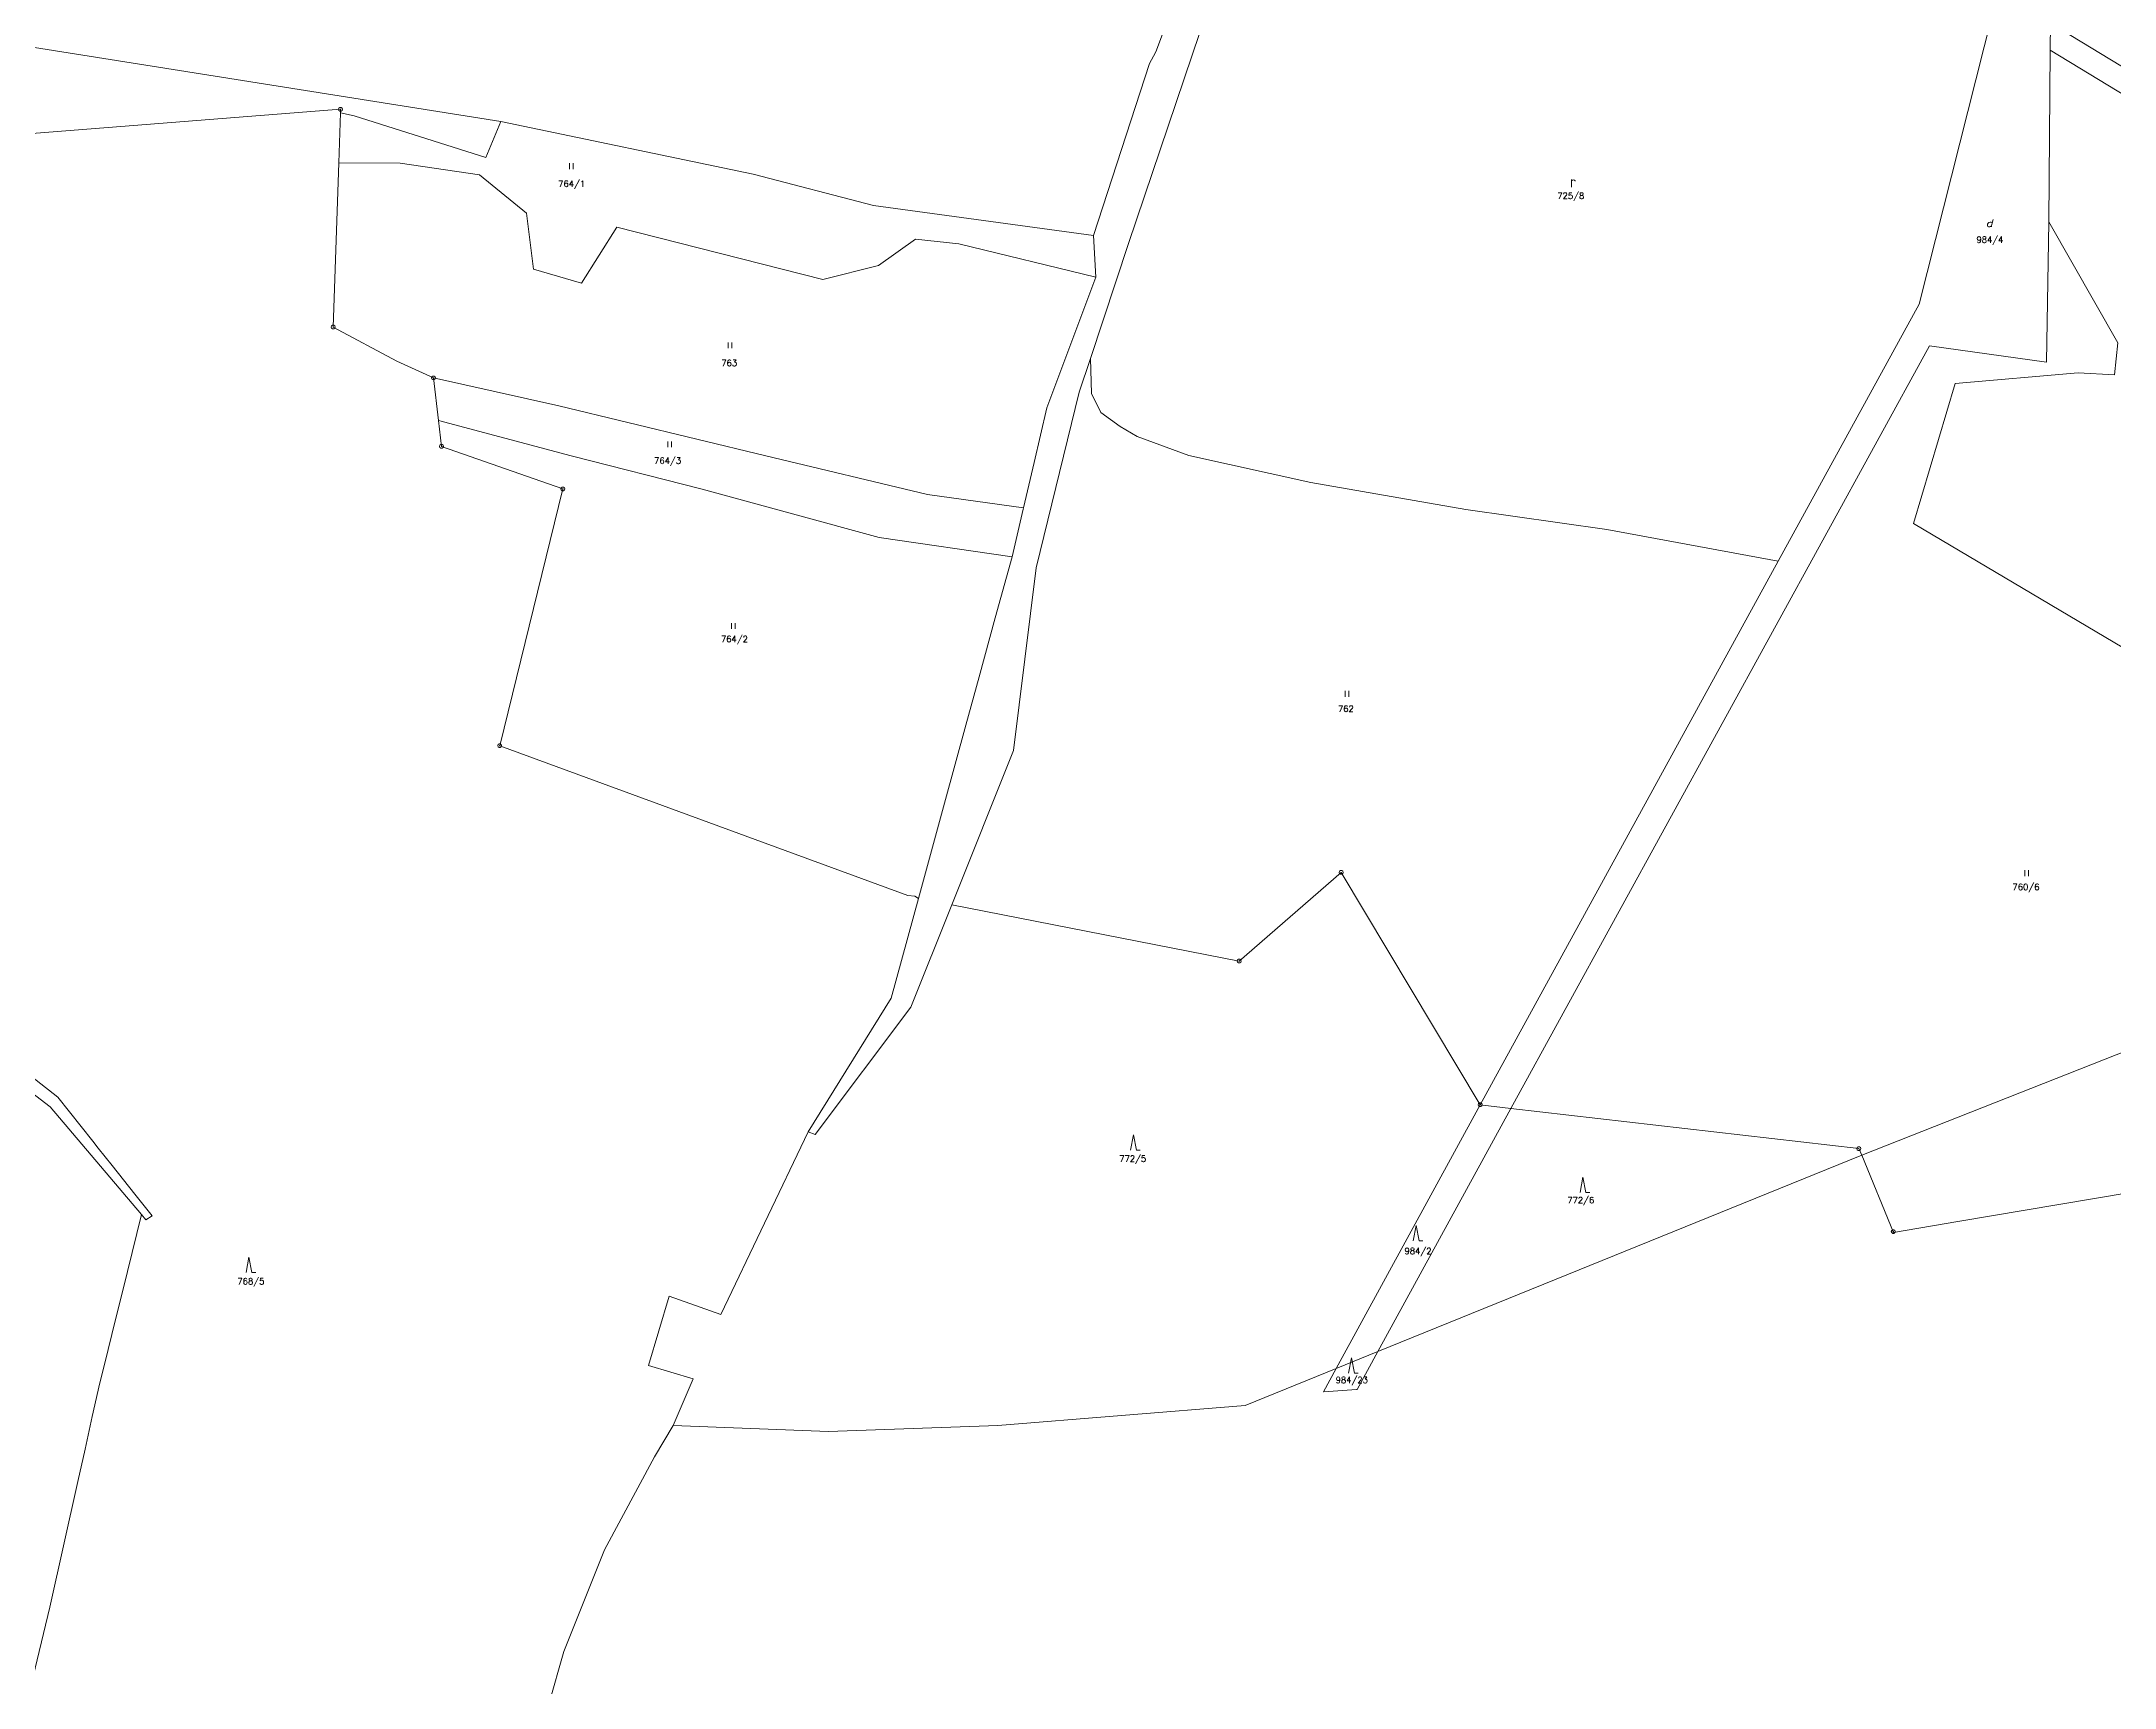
# Model space of a CAD drawing. Extents: x -443817 to 3, y -1171930 to -442383.
# Drawn here: x -442148 to -441612, y -1170963 to -1170537 of the extents above; entities that cross this region are included whole.
import ezdxf
from ezdxf.enums import TextEntityAlignment as Align

# ---------------------------------------------------------------- set-up
doc = ezdxf.new("R2010")
doc.units = 0
doc.header["$LTSCALE"] = 0.5
doc.layers.add('KLADPAR', color=7, linetype='Continuous', lineweight=0)
doc.layers.add('ZNACKY', color=7, linetype='Continuous', lineweight=0)
doc.styles.add('ROMANS', font='romans.shx', dxfattribs={"height": 0.2})

# ---------------------------------------------------------------- blocks, each defined once
blk = doc.blocks.new('$5')
at = {"color": 0}
blk.add_line((-0.12, 0), (0.12, 0), dxfattribs=at)
at = {"color": 0, "flags": 128}
blk.add_lwpolyline([(0.15, 0.48), (0.4, 0.3), (0.5, 0.01), (0.4, -0.28), (0.15, -0.46), (-0.16, -0.46), (-0.41, -0.28), (-0.51, 0.01), (-0.41, 0.3), (-0.16, 0.48), (0.15, 0.48)], dxfattribs=at)
blk = doc.blocks.new('$32')
at = {"color": 0}
for p, q in [((-0.5, 1.5), (-0.5, 0)), ((0.5, 0), (0.5, 1.5))]:
    blk.add_line(p, q, dxfattribs=at)
blk = doc.blocks.new('$479')
at = {"color": 0, "flags": 128}
for points in [[(0, 0), (0, 1.27), (0, 2)], [(0, 1.6), (0.1, 1.73), (0.23, 1.84), (0.37, 1.89), (0.6, 1.9), (0.77, 1.87), (0.87, 1.8), (0.96, 1.7), (1, 1.6)]]:
    blk.add_lwpolyline(points, dxfattribs=at)
blk = doc.blocks.new('$34')
at = {"color": 0, "flags": 128}
blk.add_lwpolyline([(-0.75, 0), (0, 4), (0.75, 0), (1.75, 0)], dxfattribs=at)
blk = doc.blocks.new('$431')
at = {"color": 0}
blk.add_line((0.63, 0.99), (0.9, 1.89), dxfattribs=at)
at = {"color": 0, "flags": 128}
blk.add_lwpolyline([(0.45, 0), (0.45, 0.27), (0.63, 0.99), (0.54, 1.17), (0.36, 1.26), (0.09, 1.26), (-0.18, 1.17), (-0.36, 0.99), (-0.54, 0.72), (-0.54, 0.36), (-0.45, 0.09), (-0.27, 0), (0, 0), (0.18, 0.09), (0.45, 0.27)], dxfattribs=at)

msp = doc.modelspace()

# ---------------------------------------------------------------- linework, layer by layer
at = {"layer": 'KLADPAR', "color": 7, "linetype": 'Continuous', "flags": 128}
for points in [[(-441571.06, -1170471.4), (-441586.82, -1170557.61), (-441628.51, -1170532.33), (-441628.28, -1170504.37), (-441628.03, -1170473.02), (-441619.19, -1170474.41), (-441618.7, -1170471.45), (-441628, -1170469.98), (-441627.93, -1170461.01), (-441571.06, -1170471.4)], [(-441632.77, -1170503.77), (-441629.78, -1170504.17), (-441628.28, -1170504.37), (-441628.51, -1170532.33), (-441628.56, -1170539.34), (-441628.92, -1170583.66), (-441629.5, -1170620), (-441659.82, -1170615.8), (-441768.07, -1170812.91), (-441776.01, -1170811.99), (-441698.98, -1170671.43), (-441662.44, -1170605.02), (-441637.33, -1170505.25), (-441637.23, -1170503.14), (-441632.77, -1170503.77)], [(-441468.31, -1170710.7), (-441472.48, -1170712.27), (-441484.15, -1170719.45), (-441490.73, -1170721.56), (-441500.58, -1170721.5), (-441580.59, -1170709.12), (-441593.21, -1170703.6), (-441663.92, -1170661.73), (-441653.12, -1170625.5), (-441621.34, -1170622.76), (-441611.98, -1170623.24), (-441611.06, -1170614.98), (-441628.92, -1170583.66), (-441628.56, -1170539.34), (-441362.34, -1170700.81), (-441379.87, -1170707.72), (-441468.31, -1170710.7)], [(-441932.93, -1170579.5), (-441876.06, -1170587.26), (-441875.44, -1170598.03), (-441910.89, -1170589.38), (-441922.06, -1170588.15), (-441931.67, -1170594.95), (-441946.03, -1170598.6), (-441999.27, -1170585.09), (-442008.44, -1170599.56), (-442020.86, -1170595.91), (-442022.69, -1170581.43), (-442034.82, -1170571.52), (-442055.39, -1170568.52), (-442071.23, -1170568.42), (-442070.81, -1170555.49), (-442067.21, -1170556.31), (-442033.18, -1170567.03), (-442029.33, -1170557.74), (-441964.01, -1170571.37), (-441932.93, -1170579.5)], [(-442071.23, -1170568.42), (-442055.39, -1170568.52), (-442034.82, -1170571.52), (-442022.69, -1170581.43), (-442020.86, -1170595.91), (-442008.44, -1170599.56), (-441999.27, -1170585.09), (-441946.03, -1170598.6), (-441931.67, -1170594.95), (-441922.06, -1170588.15), (-441910.89, -1170589.38), (-441875.44, -1170598.03), (-441888.06, -1170631.75), (-441891.39, -1170645.96), (-441894.13, -1170657.67), (-441919, -1170654.19), (-441960.8, -1170644.18), (-442014.35, -1170631.31), (-442046.72, -1170624.05), (-442056.24, -1170619.72), (-442072.67, -1170610.91), (-442071.23, -1170568.42)], [(-441677.32, -1170825.06), (-441678.07, -1170823.33), (-441768.07, -1170812.91), (-441659.82, -1170615.8), (-441629.5, -1170620), (-441628.92, -1170583.66), (-441611.06, -1170614.98), (-441611.98, -1170623.24), (-441621.34, -1170622.76), (-441653.12, -1170625.5), (-441663.92, -1170661.73), (-441593.21, -1170703.6), (-441580.59, -1170709.12), (-441500.58, -1170721.5), (-441490.73, -1170721.56), (-441484.15, -1170719.45), (-441472.48, -1170712.27), (-441468.31, -1170710.7), (-441379.87, -1170707.72), (-441677.32, -1170825.06)], [(-441779.74, -1170658.1), (-441743.28, -1170663.28), (-441698.98, -1170671.43), (-441776.01, -1170811.99), (-441811.97, -1170751.93), (-441838.33, -1170774.85), (-441912.67, -1170760.31), (-441896.7, -1170720.4), (-441890.82, -1170673.19), (-441879.77, -1170627.77), (-441876.82, -1170619), (-441876.51, -1170628.1), (-441874.16, -1170633.01), (-441869.16, -1170636.59), (-441864.69, -1170639.19), (-441851.33, -1170644.13), (-441819.84, -1170651.07), (-441779.74, -1170658.1)], [(-442046.72, -1170624.05), (-442014.35, -1170631.31), (-441960.8, -1170644.18), (-441919, -1170654.19), (-441894.13, -1170657.67), (-441894.2, -1170658), (-441897.09, -1170670.33), (-441931.44, -1170665.28), (-441977.22, -1170652.83), (-442011.12, -1170644.21), (-442045.44, -1170635.06), (-442046.72, -1170624.05)], [(-441285.82, -1170670.62), (-441189.96, -1170632.81), (-441189.65, -1170636.98), (-441195.48, -1170649.53), (-441231.79, -1170669.25), (-441250.02, -1170692.55), (-441277.97, -1170705.45), (-441302.89, -1170715.79), (-441328.6, -1170726.53), (-441418.14, -1170773.43), (-441423.4, -1170802.9), (-441424.49, -1170803.8), (-441652.43, -1170842.15), (-441669.08, -1170845.01), (-441677.32, -1170825.06), (-441379.87, -1170707.72), (-441300.58, -1170705.04), (-441297.64, -1170703.13), (-441285.82, -1170670.62)], [(-442044.64, -1170641.78), (-442045.44, -1170635.06), (-442011.12, -1170644.21), (-441977.22, -1170652.83), (-441931.44, -1170665.28), (-441897.09, -1170670.33), (-441901.42, -1170686.1), (-441905.61, -1170701.38), (-441909.05, -1170713.85), (-441914.57, -1170733.98), (-441921.32, -1170758.63), (-441922.23, -1170758.09), (-441924.08, -1170757.88), (-442029.61, -1170719.15), (-442013.26, -1170652.75), (-442044.64, -1170641.78)], [(-441912.67, -1170760.31), (-441838.33, -1170774.85), (-441811.97, -1170751.93), (-441776.01, -1170811.99), (-441813.22, -1170880.17), (-441836.78, -1170889.72), (-441900.77, -1170894.94), (-441944.53, -1170896.49), (-441984.71, -1170894.94), (-441979.6, -1170882.86), (-441991.16, -1170879.36), (-441985.74, -1170861.44), (-441972.38, -1170866.24), (-441949.85, -1170819), (-441948.05, -1170819.68), (-441923.26, -1170786.77), (-441912.67, -1170760.31)], [(-442159.77, -1170797.4), (-442157.94, -1170798.88), (-442149.46, -1170805.64), (-442143.93, -1170810.04), (-442134.87, -1170821.38), (-442133.46, -1170823.17), (-442129.83, -1170827.7), (-442123.96, -1170835.07), (-442119.49, -1170840.68), (-442121.11, -1170841.71), (-442122.24, -1170840.37), (-442145.86, -1170812.5), (-442150.66, -1170808.82), (-442153.3, -1170806.87), (-442155.37, -1170805.32), (-442158, -1170803.35), (-442158.75, -1170802.78), (-442161.38, -1170800.81), (-442184.98, -1170787.25), (-442180.89, -1170787.4), (-442181.37, -1170784.97), (-442159.77, -1170797.4)], [(-441802.5, -1170875.82), (-441807.85, -1170885.6), (-441807.98, -1170885.61), (-441816.41, -1170886.17), (-441816.5, -1170886.18), (-441813.22, -1170880.17), (-441802.5, -1170875.82)]]:
    msp.add_lwpolyline(points, close=True, dxfattribs=at)
for points in [[(-441839.24, -1170484.33), (-441858.94, -1170537.22), (-441859.91, -1170539.79), (-441860.49, -1170540.86), (-441861.55, -1170542.79), (-441876.06, -1170587.26), (-441932.93, -1170579.5), (-441964.01, -1170571.37), (-442029.33, -1170557.74), (-442175.5, -1170534.55)], [(-441834.16, -1170492.07), (-441866.94, -1170589.28), (-441876.82, -1170619), (-441879.77, -1170627.77), (-441890.82, -1170673.19), (-441896.7, -1170720.4), (-441912.67, -1170760.31), (-441923.26, -1170786.77), (-441948.05, -1170819.68), (-441949.85, -1170819), (-441928.39, -1170784.39), (-441921.32, -1170758.63), (-441914.57, -1170733.98), (-441909.05, -1170713.85), (-441905.61, -1170701.38), (-441901.42, -1170686.1), (-441897.09, -1170670.33), (-441894.2, -1170658), (-441894.13, -1170657.67), (-441891.39, -1170645.96), (-441888.06, -1170631.75), (-441875.44, -1170598.03), (-441876.06, -1170587.26), (-441861.55, -1170542.79), (-441860.49, -1170540.86), (-441859.91, -1170539.79), (-441858.94, -1170537.22), (-441839.24, -1170484.33)], [(-441637.33, -1170505.25), (-441662.44, -1170605.02), (-441698.98, -1170671.43), (-441743.28, -1170663.28), (-441779.74, -1170658.1), (-441819.84, -1170651.07), (-441851.33, -1170644.13), (-441864.69, -1170639.19), (-441869.16, -1170636.59), (-441874.16, -1170633.01), (-441876.51, -1170628.1), (-441876.82, -1170619), (-441866.94, -1170589.28), (-441834.16, -1170492.07)], [(-442175.5, -1170534.55), (-442029.33, -1170557.74), (-442033.18, -1170567.03), (-442067.21, -1170556.31), (-442070.81, -1170555.49), (-442070.77, -1170554.61), (-442151.62, -1170560.93)], [(-441362.34, -1170700.81), (-441628.56, -1170539.34), (-441628.51, -1170532.33), (-441586.82, -1170557.61)], [(-442151.62, -1170560.93), (-442070.77, -1170554.61), (-442070.81, -1170555.49), (-442071.23, -1170568.42), (-442072.67, -1170610.91), (-442056.24, -1170619.72), (-442046.72, -1170624.05), (-442045.44, -1170635.06), (-442045.44, -1170635.06), (-442044.64, -1170641.78), (-442013.26, -1170652.75), (-442029.61, -1170719.15), (-441924.08, -1170757.88), (-441922.23, -1170758.09), (-441921.32, -1170758.63), (-441928.39, -1170784.39), (-441949.85, -1170819), (-441972.38, -1170866.24), (-441985.74, -1170861.44), (-441991.16, -1170879.36), (-441979.6, -1170882.86), (-441984.71, -1170894.94), (-441989.58, -1170903), (-442002.52, -1170927.09), (-442012.99, -1170953.35), (-442020.81, -1170980.58)], [(-442020.81, -1170980.58), (-442012.99, -1170953.35), (-442002.52, -1170927.09), (-441989.58, -1170903), (-441984.71, -1170894.94), (-441944.53, -1170896.49), (-441900.77, -1170894.94), (-441836.78, -1170889.72), (-441813.22, -1170880.17), (-441816.5, -1170886.18), (-441816.41, -1170886.17), (-441807.98, -1170885.61), (-441807.85, -1170885.6), (-441802.5, -1170875.82), (-441677.32, -1170825.06), (-441669.08, -1170845.01), (-441652.43, -1170842.15), (-441424.49, -1170803.8)], [(-442150.84, -1170962.31), (-442145.97, -1170941.87), (-442138.73, -1170909.42), (-442136.86, -1170901.03), (-442134.97, -1170892.58), (-442133.04, -1170883.91), (-442131.77, -1170878.8), (-442129.07, -1170867.89), (-442127.1, -1170859.97), (-442122.24, -1170840.37), (-442121.11, -1170841.71), (-442119.49, -1170840.68), (-442123.96, -1170835.07), (-442129.83, -1170827.7), (-442133.46, -1170823.17), (-442134.87, -1170821.38), (-442143.93, -1170810.04), (-442149.46, -1170805.64)], [(-442150.66, -1170808.82), (-442145.86, -1170812.5), (-442122.24, -1170840.37), (-442127.1, -1170859.97), (-442129.07, -1170867.89), (-442131.77, -1170878.8), (-442133.04, -1170883.91), (-442134.97, -1170892.58), (-442136.86, -1170901.03), (-442138.73, -1170909.42), (-442145.97, -1170941.87), (-442150.84, -1170962.31)]]:
    msp.add_lwpolyline(points, dxfattribs=at)
at = {"layer": 'KLADPAR', "color": 7, "linetype": 'Continuous'}
for points in [[(-441768.07, -1170812.91), (-441802.5, -1170875.82), (-441813.22, -1170880.17), (-441776.01, -1170811.99)], [(-441768.07, -1170812.91), (-441678.07, -1170823.33), (-441677.32, -1170825.06), (-441802.5, -1170875.82)]]:
    msp.add_3dface(points, dxfattribs=at)

# ---------------------------------------------------------------- block references
for name, p in [('$32', (-442011.09, -1170570.06)), ('$479', (-441752.42, -1170574.78)), ('$431', (-441644.23, -1170585.03)), ('$32', (-441970.04, -1170616.39)), ('$32', (-441985.66, -1170641.96)), ('$32', (-441969.19, -1170688.97)), ('$32', (-441810.44, -1170706.48)), ('$32', (-441634.65, -1170752.84)), ('$34', (-441865.68, -1170823.74)), ('$34', (-441749.42, -1170834.68)), ('$34', (-441792.57, -1170847.16)), ('$34', (-442094.46, -1170855.39)), ('$34', (-441809.3, -1170881.42))]:
    msp.add_blockref(name, p, dxfattribs=at)
at = {"layer": 'ZNACKY', "color": 7, "linetype": 'Continuous'}
for p in [(-442070.77, -1170554.61), (-442072.67, -1170610.91), (-442046.72, -1170624.05), (-442044.64, -1170641.78), (-442013.26, -1170652.75), (-442029.61, -1170719.15), (-441811.97, -1170751.93), (-441838.33, -1170774.85), (-441776.01, -1170811.99), (-441678.07, -1170823.33), (-441669.16, -1170844.77)]:
    msp.add_blockref('$5', p, dxfattribs=at)

# ---------------------------------------------------------------- texts
at = {"layer": 'KLADPAR', "color": 7, "linetype": 'Continuous', "style": 'ROMANS'}
for s, p in [('764/1', (-442010.99, -1170573.06)), ('725/8', (-441752.58, -1170576.17)), ('984/4', (-441644.16, -1170587.53)), ('763', (-441970.24, -1170619.39)), ('764/3', (-441986.17, -1170644.65)), ('764/2', (-441968.89, -1170690.77)), ('762', (-441810.76, -1170708.8)), ('760/6', (-441634.84, -1170754.86)), ('772/5', (-441865.88, -1170825.11)), ('772/6', (-441750, -1170835.85)), ('984/2', (-441792.09, -1170849)), ('768/5', (-442093.96, -1170856.83)), ('984/23', (-441809.22, -1170882.33))]:
    msp.add_text(s, height=1.6, dxfattribs=at).set_placement(p, align=Align.TOP_CENTER)

doc.saveas('drawing.dxf')
